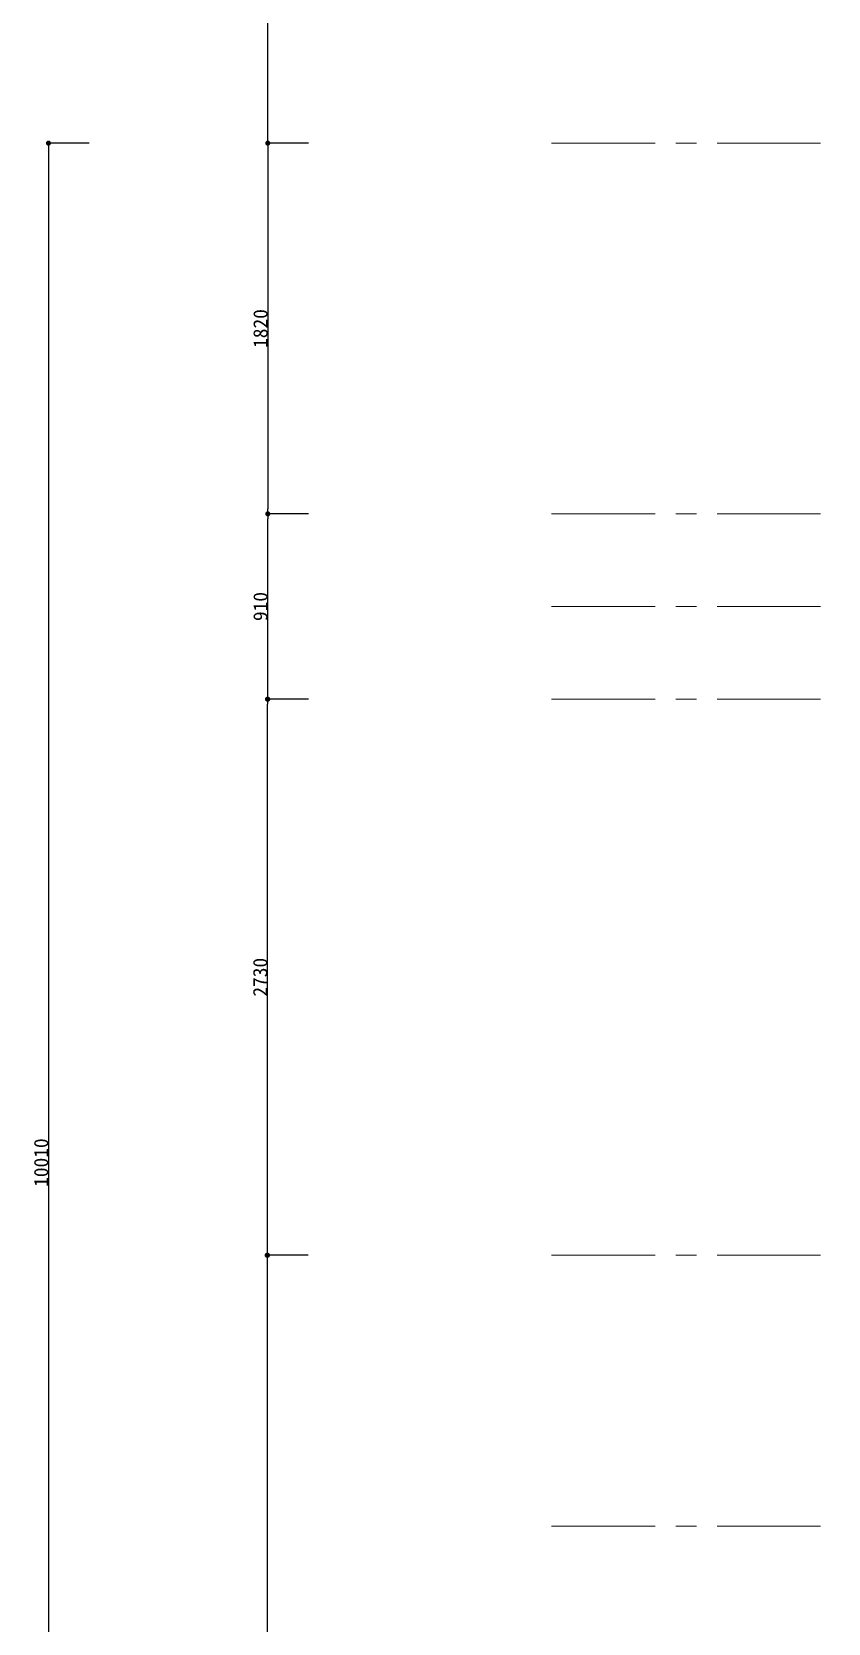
# Model space of a CAD drawing. Header units: millimetres. Extents: x -63086 to 144078, y -129912 to 13382.
# Drawn here: x 46239 to 50146, y 1483 to 9296 of the extents above; entities that cross this region are included whole.
import ezdxf

# ---------------------------------------------------------------- set-up
doc = ezdxf.new("R2010")
doc.units = ezdxf.units.MM
doc.linetypes.add('CENTERX2', pattern=[101.6, 63.5, -12.7, 12.7, -12.7])
doc.layers.get('0').update_dxf_attribs({"lineweight": 0})
doc.layers.add('001壁芯', color=7, linetype='CENTERX2', lineweight=0)
doc.layers.add('002寸法', color=7, linetype='Continuous', lineweight=0)
doc.styles.get("Standard").update_dxf_attribs({"font": 'MS Mincho.ttf'})
doc.dimstyles.new('寸法', dxfattribs={"dimtxt": 70, "dimasz": 25, "dimexe": 1.5, "dimexo": 200, "dimtad": 1, "dimdec": 0, "dimtxsty": 'Standard', "dimblk": 'DOT', "dimcen": 2.5, "dimadec": 0, "dimazin": 0, "dimtfac": 1, "dimtdec": 0, "dimtmove": 0, "dimatfit": 3, "dimfxl": 200, "dimfxlon": 1, "dimarcsym": 0})

# ---------------------------------------------------------------- blocks, each defined once
blk = doc.blocks.new('_Dot')
at = {"color": 0, "linetype": 'ByBlock', "lineweight": -2}
blk.add_line((-0.5, 0), (-1, 0), dxfattribs=at)
at = {"color": 0, "linetype": 'ByBlock', "const_width": 0.5}
blk.add_lwpolyline([(-0.25, 0, 1), (0.25, 0, 1)], format="xyb", close=True, dxfattribs=at)
blk = doc.blocks.new('*D206')
at = {"layer": '002寸法', "color": 0, "lineweight": -2, "transparency": 16777216}
for p, q in [((46520.1, 8749.4), (46318.6, 8749.4)), ((46320.1, 8724.4), (46320.1, -1235.6)), ((46520.1, -1260.6), (46318.6, -1260.6))]:
    blk.add_line(p, q, dxfattribs=at)
at = {"layer": 'Defpoints', "color": 0, "transparency": 16777216}
for p in [(47396.5, 8749.4), (46320.1, -1260.6), (47398, -1260.6)]:
    blk.add_point(p, dxfattribs=at)
at = {"layer": '002寸法', "color": 0, "lineweight": -2, "transparency": 16777216, "xscale": 25, "yscale": 25, "zscale": 25}
for p, rotation in [((46320.1, 8749.4), 90), ((46320.1, -1260.6), 270)]:
    blk.add_blockref('_Dot', p, dxfattribs=dict(at, rotation=rotation))
at = {"layer": '002寸法', "color": 0, "transparency": 16777216, "insert": (46284.5, 3744.4), "char_height": 70, "attachment_point": 5, "rotation": 90}
blk.add_mtext('10010', dxfattribs=at)
blk = doc.blocks.new('*D208')
at = {"layer": '002寸法', "color": 0, "lineweight": -2, "transparency": 16777216}
for p, q in [((47596.5, 10114.4), (47395, 10114.4)), ((47396.5, 8774.4), (47396.5, 10089.4)), ((47596.5, 8749.4), (47395, 8749.4))]:
    blk.add_line(p, q, dxfattribs=at)
at = {"layer": 'Defpoints', "color": 0, "transparency": 16777216}
for p in [(47396.5, 10114.4), (48788.8, 10114.4), (48788.8, 8749.4)]:
    blk.add_point(p, dxfattribs=at)
at = {"layer": '002寸法', "color": 0, "lineweight": -2, "transparency": 16777216, "xscale": 25, "yscale": 25, "zscale": 25}
for p, rotation in [((47396.5, 10114.4), 90), ((47396.5, 8749.4), 270)]:
    blk.add_blockref('_Dot', p, dxfattribs=dict(at, rotation=rotation))
at = {"layer": '002寸法', "color": 0, "transparency": 16777216, "insert": (47360.9, 9431.9), "char_height": 70, "attachment_point": 5, "rotation": 90}
blk.add_mtext('1365', dxfattribs=at)
blk = doc.blocks.new('*D209')
at = {"layer": '002寸法', "color": 0, "lineweight": -2, "transparency": 16777216}
for p, q in [((47596.5, 8749.4), (47395, 8749.4)), ((47396.5, 8724.4), (47396.5, 6954.4)), ((47596.5, 6929.4), (47395, 6929.4))]:
    blk.add_line(p, q, dxfattribs=at)
at = {"layer": 'Defpoints', "color": 0, "transparency": 16777216}
for p in [(48788.8, 8749.4), (47396.5, 6929.4), (48788.8, 6929.4)]:
    blk.add_point(p, dxfattribs=at)
at = {"layer": '002寸法', "color": 0, "lineweight": -2, "transparency": 16777216, "xscale": 25, "yscale": 25, "zscale": 25}
for p, rotation in [((47396.5, 8749.4), 90), ((47396.5, 6929.4), 270)]:
    blk.add_blockref('_Dot', p, dxfattribs=dict(at, rotation=rotation))
at = {"layer": '002寸法', "color": 0, "transparency": 16777216, "insert": (47360.9, 7839.4), "char_height": 70, "attachment_point": 5, "rotation": 90}
blk.add_mtext('1820', dxfattribs=at)
blk = doc.blocks.new('*D210')
at = {"layer": '002寸法', "color": 0, "lineweight": -2, "transparency": 16777216}
for p, q in [((47596.5, 6929.4), (47395, 6929.4)), ((47396.5, 6044.4), (47396.5, 6904.4)), ((47596.5, 6019.4), (47395, 6019.4))]:
    blk.add_line(p, q, dxfattribs=at)
at = {"layer": 'Defpoints', "color": 0, "transparency": 16777216}
for p in [(47396.5, 6929.4), (48788.8, 6929.4), (48788.8, 6019.4)]:
    blk.add_point(p, dxfattribs=at)
at = {"layer": '002寸法', "color": 0, "lineweight": -2, "transparency": 16777216, "xscale": 25, "yscale": 25, "zscale": 25}
for p, rotation in [((47396.5, 6929.4), 90), ((47396.5, 6019.4), 270)]:
    blk.add_blockref('_Dot', p, dxfattribs=dict(at, rotation=rotation))
at = {"layer": '002寸法', "color": 0, "transparency": 16777216, "insert": (47360.9, 6474.4), "char_height": 70, "attachment_point": 5, "rotation": 90}
blk.add_mtext('910', dxfattribs=at)
blk = doc.blocks.new('*D211')
at = {"layer": '002寸法', "color": 0, "lineweight": -2, "transparency": 16777216}
for p, q in [((47595, 6019.4), (47393.5, 6019.4)), ((47395, 3314.4), (47395, 5994.4)), ((47595, 3289.4), (47393.5, 3289.4))]:
    blk.add_line(p, q, dxfattribs=at)
at = {"layer": 'Defpoints', "color": 0, "transparency": 16777216}
for p in [(47395, 6019.4), (48788.8, 6019.4), (48788.8, 3289.4)]:
    blk.add_point(p, dxfattribs=at)
at = {"layer": '002寸法', "color": 0, "lineweight": -2, "transparency": 16777216, "xscale": 25, "yscale": 25, "zscale": 25}
for p, rotation in [((47395, 6019.4), 90), ((47395, 3289.4), 270)]:
    blk.add_blockref('_Dot', p, dxfattribs=dict(at, rotation=rotation))
at = {"layer": '002寸法', "color": 0, "transparency": 16777216, "insert": (47359.4, 4654.4), "char_height": 70, "attachment_point": 5, "rotation": 90}
blk.add_mtext('2730', dxfattribs=at)
blk = doc.blocks.new('*D212')
at = {"layer": '002寸法', "color": 0, "lineweight": -2, "transparency": 16777216}
for p, q in [((47593.5, 3289.4), (47392, 3289.4)), ((47393.5, 3264.4), (47393.5, -1235.6)), ((47593.5, -1260.6), (47392, -1260.6))]:
    blk.add_line(p, q, dxfattribs=at)
at = {"layer": 'Defpoints', "color": 0, "transparency": 16777216}
for p in [(48788.8, 3289.4), (47393.5, -1260.6), (48788.8, -1260.6)]:
    blk.add_point(p, dxfattribs=at)
at = {"layer": '002寸法', "color": 0, "lineweight": -2, "transparency": 16777216, "xscale": 25, "yscale": 25, "zscale": 25}
for p, rotation in [((47393.5, 3289.4), 90), ((47393.5, -1260.6), 270)]:
    blk.add_blockref('_Dot', p, dxfattribs=dict(at, rotation=rotation))
at = {"layer": '002寸法', "color": 0, "transparency": 16777216, "insert": (47357.9, 1014.4), "char_height": 70, "attachment_point": 5, "rotation": 90}
blk.add_mtext('4550', dxfattribs=at)

msp = doc.modelspace()

# ---------------------------------------------------------------- linework, layer by layer
at = {"layer": '001壁芯', "ltscale": 8}
for p, q in [((48788.821, 8749.4193), (51673.2448, 8749.4193)), ((48788.821, 8749.4193), (51673.2448, 8749.4193)), ((48788.821, 6929.4193), (53963.2448, 6929.4193)), ((48788.821, 6474.4193), (66369.5065, 6474.4193)), ((48788.821, 6019.4193), (51673.2448, 6019.4193)), ((48788.821, 3289.4193), (55783.2448, 3289.4193)), ((48788.821, 1959.4193), (66369.5065, 1959.4193))]:
    msp.add_line(p, q, dxfattribs=at)

# ---------------------------------------------------------------- dimensions: what is measured, and where the dimension line sits
at = {"layer": '002寸法'}
for base, p1, p2, picture, middle in [((47396.5309, 10114.4193), (48788.821, 8749.4193), (48788.821, 10114.4193), '*D208', (47360.9059, 9431.9193)), ((46320.1357, -1260.5807), (47396.5309, 8749.4193), (47398.0309, -1260.5807), '*D206', (46284.5107, 3744.4193)), ((47396.5309, 6929.4193), (48788.821, 8749.4193), (48788.821, 6929.4193), '*D209', (47360.9059, 7839.4193)), ((47396.5309, 6929.4193), (48788.821, 6019.4193), (48788.821, 6929.4193), '*D210', (47360.9059, 6474.4193)), ((47395.0309, 6019.4193), (48788.821, 3289.4193), (48788.821, 6019.4193), '*D211', (47359.4059, 4654.4193)), ((47393.5309, -1260.5807), (48788.821, 3289.4193), (48788.821, -1260.5807), '*D212', (47357.9059, 1014.4193))]:
    dim = msp.add_linear_dim(base=base, p1=p1, p2=p2, angle=90, dimstyle='寸法', override={"dimtmove": 1}, dxfattribs=at)
    dim.commit()
    dim.dimension.update_dxf_attribs({"geometry": picture, "text_midpoint": middle})

doc.saveas('drawing.dxf')
